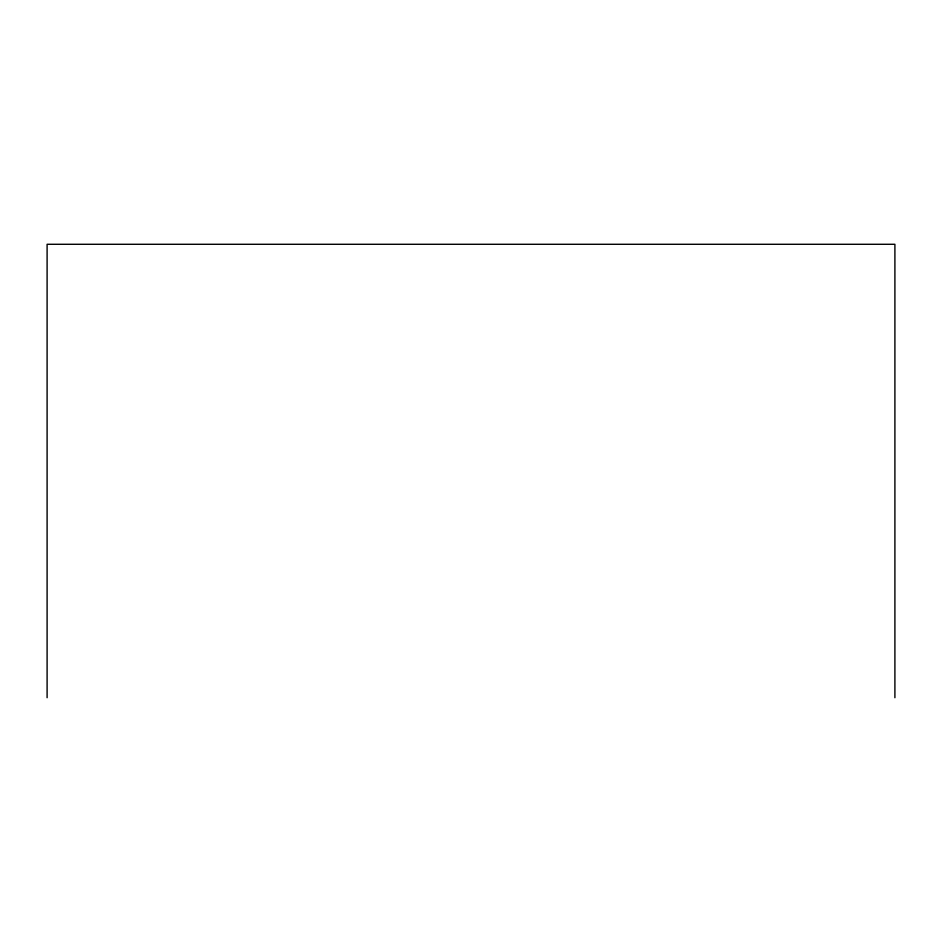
<?xml version="1.0" encoding="UTF-8"?>
<svg xmlns="http://www.w3.org/2000/svg" width="942" height="942" viewBox="0 0 942 942"><rect width="100%" height="100%" fill="white"/><g stroke="black" fill="none" stroke-linecap="round" stroke-linejoin="round"><path stroke-width="1.41" d="M894.9 697.716L894.9 244.284L47.1 244.284L47.1 697.716"/></g></svg>
